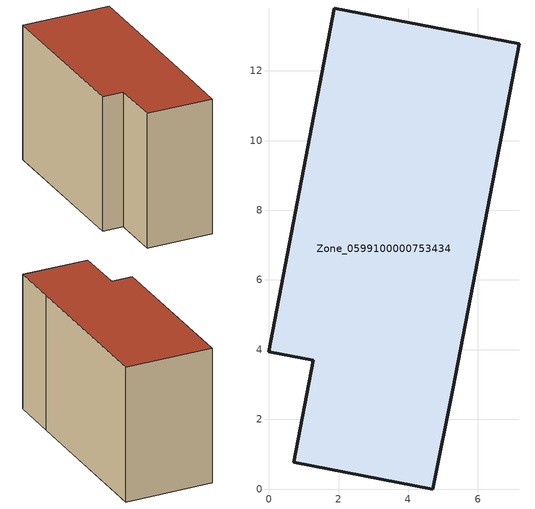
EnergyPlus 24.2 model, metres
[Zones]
Zone_0599100000753434
 floor ground (C_G): 1.88,13.81 7.18,12.78 5.29,2.92 4.71,0 0.71,0.77 1.27,3.69 0,3.94 z0
 wall outside (C_F): 1.27,3.69 0.71,0.77 4.71,0 5.29,2.92 7.18,12.78 1.88,13.81 0,3.94 1.27,3.69 z0:8.44
 roof outside (C_R): 1.88,13.81 0,3.94 1.27,3.69 0.71,0.77 4.71,0 5.29,2.92 7.18,12.78 z8.44
[BUILDING]
Pand.0599100000753434: North Axis=0; Terrain=City; Loads Convergence Tolerance Value=0.04; Temperature Convergence Tolerance Value=0.4; Solar Distribution=FullExterior; Maximum Number of Warmup Days=25; Minimum Number of Warmup Days=1
[Site:Location]
Rotterdam.The.Hague.AP_ZH_NLD Design_Conditions: Latitude=51.96; Longitude=4.45; Time Zone=1; Elevation=-4.5
[SITE:GROUNDTEMPERATURE:BUILDINGSURFACE]
18, 18, 18, 18, 18, 18, 18, 18, 18, 18, 18, 18
[MATERIAL] Thermal Absorptance=0.9; Solar Absorptance=0.7; Visible Absorptance=0.7
Name | Roughness | Thickness | Conductivity | Density | Specific Heat
G.TI.2006-2014 | MediumSmooth | 0.15 | 0.06 | 540 | 1210
F.TI.2006-2014 | Rough | 0.3 | 0.12 | 1920 | 840
R.TI.2006-2014 | MediumRough | 0.2 | 0.08 | 1500 | 1000
[CONSTRUCTION]
C_G: G.TI.2006-2014
C_F: F.TI.2006-2014
C_R: R.TI.2006-2014
[ZONE]
Zone_0599100000753434: Type=1; Multiplier=1; Ceiling Height=Autocalculate; Volume=Autocalculate; Floor Area=autocalculate; Part of Total Floor Area=Yes
[ZONEINFILTRATION:DESIGNFLOWRATE]
Infil_Zone_0599100000753434: Zone or ZoneList or Space or SpaceList=Zone_0599100000753434; Schedule=AlwaysOn; Design Flow Rate Calculation Method=Flow/Area; Flow Rate per Floor Area=0.0015; Constant Term Coefficient=1; Temperature Term Coefficient=0; Velocity Term Coefficient=0; Velocity Squared Term Coefficient=0
[HVACTEMPLATE:ZONE:IDEALLOADSAIRSYSTEM]
Zone_0599100000753434: Maximum Heating Supply Air Temperature=50; Minimum Cooling Supply Air Temperature=13; Maximum Heating Supply Air Humidity Ratio=0.0156; Minimum Cooling Supply Air Humidity Ratio=0.0077; Heating Limit=NoLimit; Cooling Limit=NoLimit; Dehumidification Control Type=ConstantSensibleHeatRatio; Cooling Sensible Heat Ratio=0.7; Dehumidification Setpoint=60; Humidification Control Type=None; Humidification Setpoint=30; Outdoor Air Method=None; Outdoor Air Flow Rate per Person=0.00944; Outdoor Air Flow Rate per Zone Floor Area=0; Outdoor Air Flow Rate per Zone=0; Demand Controlled Ventilation Type=None; Outdoor Air Economizer Type=NoEconomizer; Heat Recovery Type=None; Sensible Heat Recovery Effectiveness=0.7; Latent Heat Recovery Effectiveness=0.65
[ZONECONTROL:THERMOSTAT]
ThermostatControl_Zone_0599100000753434: Zone or ZoneList=Zone_0599100000753434; Control Type Schedule=DualSetpointControlType; Control 1=Thermostat_Zone_0599100000753434; Temperature Difference Between Cutout And Setpoint=0
[THERMOSTATSETPOINT:DUALSETPOINT]
Thermostat_Zone_0599100000753434: Heating Setpoint Temperature Schedule=HeatingSetpoint_Zone_0599100000753434; Cooling Setpoint Temperature Schedule=CoolingSetpoint_Zone_0599100000753434
[SCHEDULE:COMPACT]
HeatingSetpoint_Zone_0599100000753434: Through: 12/31, For: AllDays, Until: 24:00, 21
CoolingSetpoint_Zone_0599100000753434: Through: 12/31, For: AllDays, Until: 24:00, 24
DualSetpointControlType: Through: 12/31, For: AllDays, Until: 24:00, 4
AlwaysOn: Through: 12/31, For: AllDays, Until: 24:00, 1
